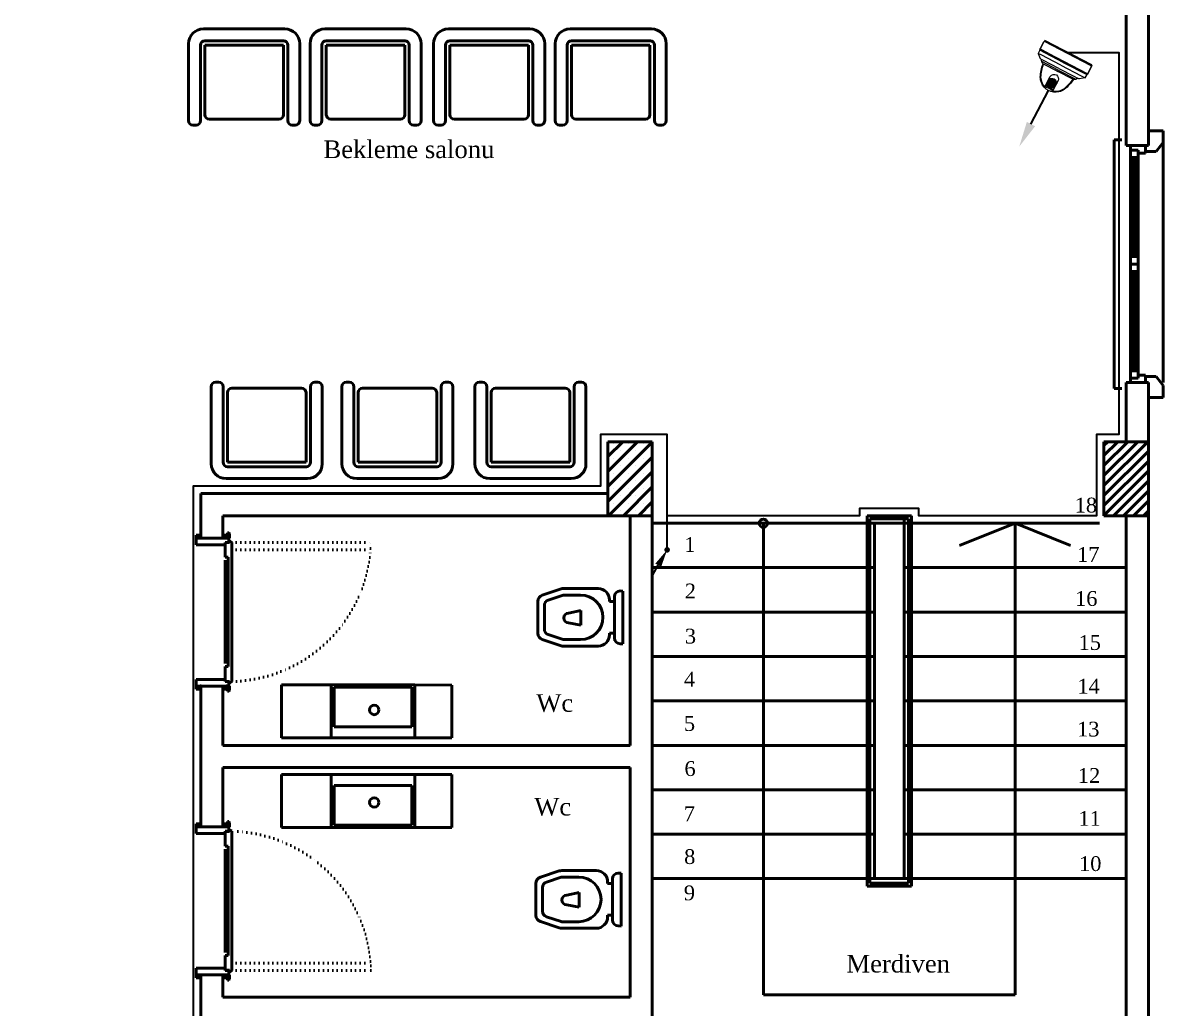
# Model space of a CAD drawing. Header units: millimetres. Extents: x 2046 to 14753, y 2361 to 29276.
# Drawn here: x 7281 to 8051, y 12448 to 13114 of the extents above; entities that cross this region are included whole.
import ezdxf

# ---------------------------------------------------------------- set-up
doc = ezdxf.new("R2010")
doc.units = ezdxf.units.MM
for name, pattern in [('ACAD_ISO07W100', [3, 0, -3]), ('CONTINOUS', [0]), ('DASHED2', [9.525, 6.35, -3.175])]:
    doc.linetypes.add(name, pattern=pattern)
for name, color, linetype, lineweight in [('2A - CCTV CAT6 KABLO', 4, 'CONTINOUS', 35), ('A.O. DUVAR', 7, 'Continuous', 50), ('CY_CCTV', 4, 'DASHED2', 35), ('CY_SES', 3, 'CONTINOUS', 35)]:
    doc.layers.add(name, color=color, linetype=linetype, lineweight=lineweight)
doc.layers.add('INDOOR_FIXED_DOME', color=4, linetype='Continuous')
doc.styles.add('A.O. MALZEME', font='times.ttf', dxfattribs={"height": 10})

# ---------------------------------------------------------------- blocks, each defined once
blk = doc.blocks.new('DMDK')
at = {"layer": 'INDOOR_FIXED_DOME'}
h = blk.add_hatch(color=1, dxfattribs=at)
edge = h.paths.add_edge_path()
edge.add_arc((-0.47, 29.43), 3.25, 0, 360, ccw=False)
edge = h.paths.add_edge_path(flags=16)
edge.add_arc((-0.47, 29.43), 2.94, 0, 360, ccw=False)
at = {"layer": 'INDOOR_FIXED_DOME', "linetype": 'Continuous'}
h = blk.add_hatch(color=1, dxfattribs=at)
edge = h.paths.add_edge_path()
edge.add_arc((-0.47, 29.43), 2.32, 0, 360, ccw=False)
at = {"layer": 'CY_CCTV', "linetype": 'CONTINOUS'}
blk.add_lwpolyline([(-0.13, 68.07), (-0.13, 36.19)], dxfattribs=at)
at = {"layer": 'CY_CCTV'}
blk.add_solid([(-4.06, 68.07), (-0.13, 89.44), (3.81, 68.07)], dxfattribs=at)
at = {"layer": 'INDOOR_FIXED_DOME', "color": 1}
for p, q in [((-4.17, 34.86), (-4.17, 24.94)), ((3.26, 24.94), (3.26, 35.08)), ((-19.5, 12.36), (-22.27, 12.36)), ((-0.59, 12.36), (-19.5, 12.36)), ((-0.84, 17), (-16.36, 17)), ((13.7, 18.23), (-13.97, 18.23)), ((-0.13, 18.23), (-1.37, 18.23)), ((-0.84, 17), (16.13, 17)), ((-0.59, 12.36), (18.74, 12.36)), ((18.74, 12.36), (22.31, 12.36)), ((-22.57, 1.55), (-22.57, 7.98)), ((0.02, 9.28), (-22.27, 9.28)), ((-14.77, 8.29), (-22.27, 8.29)), ((22.31, 9.28), (-22.26, 9.28)), ((22.29, 1.02), (-22.26, 1.02)), ((-14.77, 8.29), (22.41, 8.29)), ((-2.91, 9.28), (-3.57, 9.28)), ((-2.91, 9.28), (-3.57, 9.28)), ((-2.91, 9.27), (-3.57, 9.27)), ((0.02, 9.28), (22.31, 9.28)), ((22.31, 9.28), (22.31, 8.49)), ((22.59, 1.55), (22.59, 7.98))]:
    blk.add_line(p, q, dxfattribs=at)
at = {"layer": 'INDOOR_FIXED_DOME', "color": 4}
for p, q in [((-22.27, 12.36), (-18.76, 15.45)), ((-22.27, 9.28), (-22.27, 12.36)), ((-17.99, 15.45), (-18.76, 15.45)), ((-15.51, 15.45), (-17.99, 15.45)), ((-0.84, 15.45), (-15.51, 15.45)), ((-13.97, 18.24), (-14.57, 18.24)), ((-0.84, 15.45), (13.84, 15.45)), ((13.7, 18.24), (14.3, 18.24)), ((13.85, 15.45), (16.3, 15.45)), ((16.3, 15.45), (17.07, 15.45)), ((17.07, 15.45), (18.31, 15.45)), ((22.31, 12.36), (18.31, 15.45)), ((22.31, 9.31), (22.31, 12.4)), ((22.31, 12.28), (22.31, 12.28)), ((22.31, 12.28), (22.31, 11.29)), ((-22.61, 7.67), (-22.61, 1.47)), ((-22.29, 0.93), (-22.29, 0)), ((22.29, 0), (-22.29, 0)), ((-22.27, 9.28), (-22.27, 8.39)), ((22.29, 0), (22.29, 1.02)), ((22.31, 9.31), (22.31, 9.28)), ((22.88, 0.66), (22.88, 8.74))]:
    blk.add_line(p, q, dxfattribs=at)
at = {"layer": 'INDOOR_FIXED_DOME', "color": 1}
for radius in [3.69, 3.25, 2.94, 2.32]:
    blk.add_circle((-0.47, 29.43), radius, dxfattribs=at)
at = {"layer": 'INDOOR_FIXED_DOME', "color": 4}
for centre, radius, start, end in [((22.78, 13.72), 37.63, 155.6337, 173.10662), ((5.21, 18.87), 19.67, 134.18056, 148.14212), ((-0.13, 23.71), 12.48, 47.91832, 132.10165), ((0.84, 23.67), 11.88, 26.17399, 51.51977), ((-26.83, 13.17), 41.45, 7.01625, 22.31821), ((-13.11, 14.11), 4.38, 109.51574, 162.23761), ((12.84, 14.11), 4.37, 17.743, 70.45982), ((-21.99, 7.67), 0.619, 129.23799, 180), ((-22.3, 1.47), 0.31, 180, 240.75193), ((-22.6, 0.93), 0.31, 0, 60.75193), ((-22.58, 8.39), 0.31, 309.23799, 0), ((30.02, -14.45), 16.53, 116.23963, 117.89814), ((21.85, 7.85), 1.45, 49.3409, 71.2149), ((22.57, 0.66), 0.31, 296.23963, 359.89441), ((22.59, 8.71), 0.31, 359.89441, 49.3409)]:
    blk.add_arc(centre, radius, start, end, dxfattribs=at)
at = {"layer": 'INDOOR_FIXED_DOME', "color": 1}
for centre, radius, start, end in [((23.95, 13.32), 38.24, 155.87711, 172.62214), ((5.19, 18.88), 19.02, 134.16555, 148.04347), ((-0.13, 23.71), 11.86, 109.92336, 131.99402), ((-0.71, 43.85), 9.67, 249.05594, 294.27334), ((-0.71, 43.89), 10.6, 250.96619, 263.68459), ((-0.47, 29.43), 4.18, 26.74506, 152.222), ((-0.71, 43.89), 10.6, 278.23205, 292.02796), ((-0.13, 23.71), 11.86, 47.91832, 73.40592), ((0.8, 23.63), 11.32, 26.46032, 51.65552), ((-0.47, 29.43), 4.18, 207.778, 333.25494), ((-0.23, 25.28), 3.95, 185.057, 271.52734), ((-0.75, 25.32), 4.03, 278.92945, 354.58971), ((-28.54, 12.63), 42.61, 7.55927, 22.12909), ((-22.26, 1.55), 0.31, 180, 239.18109), ((-22.57, 1.02), 0.31, 0, 59.18109), ((-22.57, 1.02), 0.31, 0, 59.18109), ((22.6, 1.02), 0.31, 120.81891, 180), ((22.62, 8.49), 0.31, 180, 236.55162), ((22.28, 1.55), 0.31, 300.81891, 0), ((22.28, 7.98), 0.31, 0, 56.55162)]:
    blk.add_arc(centre, radius, start, end, dxfattribs=at)
blk = doc.blocks.new('B_KAMERA')
at = {"layer": '2A - CCTV CAT6 KABLO', "rotation": 90}
blk.add_blockref('DMDK', (0, 0.63), dxfattribs=at)

msp = doc.modelspace()

# ---------------------------------------------------------------- linework, layer by layer
at = {"layer": '2A - CCTV CAT6 KABLO'}
msp.add_line((7706.406, 12740.978), (7710.155, 12747.47), dxfattribs=at)
at = {"layer": '2A - CCTV CAT6 KABLO', "elevation": 0}
msp.add_lwpolyline([(7987.078, 13093.644), (8021.152, 13093.644), (8021.152, 12835.858), (8006.152, 12835.858), (8006.152, 12780.858), (7886.152, 12780.858), (7886.152, 12785.858), (7846.152, 12785.858), (7846.152, 12780.858), (7716.152, 12780.858)], dxfattribs=at)
at = {"layer": '2A - CCTV CAT6 KABLO'}
msp.add_lwpolyline([(7716.152, 12757.858), (7716.152, 12830.669), (7716.152, 12835.669), (7671.152, 12835.669), (7671.152, 12800.858), (7401.152, 12800.858), (7396.152, 12800.858), (7396.152, 12000.858), (7281.025, 12000.858), (7281.025, 12029.506)], dxfattribs=at)
msp.add_lwpolyline([(7710.155, 12747.47, 4.498, 0, 0), (7716.152, 12757.858, 0, 0, 0)], format="xyseb", dxfattribs=at)
at = {"layer": '2A - CCTV CAT6 KABLO', "const_width": 1.874}
msp.add_lwpolyline([(7715.215, 12757.858, 1), (7717.089, 12757.858, 1)], format="xyb", close=True, dxfattribs=at)
at = {"layer": 'A.O. DUVAR'}
for p, q in [((8026.152, 13030.858), (8026.152, 13120.858)), ((8041.152, 13120.858), (8041.152, 13030.858)), ((8018.152, 12866.858), (8018.152, 13034.858)), ((8018.152, 13034.858), (8023.152, 13034.858)), ((8018.152, 12866.858), (8018.152, 13034.858)), ((8018.152, 13034.858), (8023.152, 13034.858)), ((8041.152, 13030.858), (8026.152, 13030.858)), ((8039.152, 13030.858), (8029.152, 13030.858)), ((8029.152, 13030.858), (8029.152, 13027.858)), ((8039.152, 13030.858), (8029.152, 13030.858)), ((8029.152, 13030.858), (8029.152, 13027.858)), ((8039.152, 13025.858), (8039.152, 13030.858)), ((8039.152, 13025.858), (8039.152, 13030.858)), ((8051.152, 12870.843), (8051.152, 13032.873)), ((8051.152, 12870.843), (8051.152, 13032.873)), ((8029.152, 13027.858), (8034.152, 13027.858)), ((8029.152, 13027.858), (8029.152, 13022.858)), ((8034.152, 13027.858), (8029.152, 13027.858)), ((8029.152, 13027.858), (8034.152, 13027.858)), ((8029.152, 13027.858), (8029.152, 13022.858)), ((8034.152, 13027.858), (8029.152, 13027.858)), ((8029.152, 13022.858), (8029.152, 12955.858)), ((8029.152, 13022.858), (8034.152, 13022.858)), ((8029.152, 13022.858), (8029.152, 12955.858)), ((8029.152, 13022.858), (8034.152, 13022.858)), ((8030.652, 13022.858), (8030.652, 12955.858)), ((8030.652, 13022.858), (8030.652, 12955.858)), ((8031.652, 13022.858), (8031.652, 12955.858)), ((8031.652, 13022.858), (8031.652, 12955.858)), ((8032.652, 13022.858), (8032.652, 12955.858)), ((8032.652, 13022.858), (8032.652, 12955.858)), ((8034.152, 13027.858), (8034.152, 13025.858)), ((8034.152, 13022.858), (8034.152, 13027.858)), ((8034.152, 13027.858), (8034.152, 13025.858)), ((8034.152, 13022.858), (8034.152, 13027.858)), ((8034.152, 13025.858), (8039.152, 13025.858)), ((8034.152, 13025.858), (8039.152, 13025.858)), ((8034.152, 12955.858), (8034.152, 13022.858)), ((8034.152, 12955.858), (8034.152, 13022.858)), ((8029.152, 12955.858), (8029.152, 12950.858)), ((8034.152, 12955.858), (8029.152, 12955.858)), ((8029.152, 12955.858), (8029.152, 12950.858)), ((8034.152, 12955.858), (8029.152, 12955.858)), ((8034.152, 12950.858), (8034.152, 12955.858)), ((8034.152, 12950.858), (8034.152, 12955.858)), ((8029.152, 12945.858), (8029.152, 12950.858)), ((8029.152, 12950.858), (8034.152, 12950.858)), ((8029.152, 12950.858), (8034.152, 12950.858)), ((8029.152, 12945.858), (8029.152, 12950.858)), ((8029.152, 12950.858), (8034.152, 12950.858)), ((8029.152, 12950.858), (8034.152, 12950.858)), ((8034.152, 12945.858), (8029.152, 12945.858)), ((8029.152, 12878.858), (8029.152, 12945.858)), ((8034.152, 12945.858), (8029.152, 12945.858)), ((8029.152, 12878.858), (8029.152, 12945.858)), ((8030.652, 12878.858), (8030.652, 12945.858)), ((8030.652, 12878.858), (8030.652, 12945.858)), ((8031.652, 12878.858), (8031.652, 12945.858)), ((8031.652, 12878.858), (8031.652, 12945.858)), ((8032.652, 12878.858), (8032.652, 12945.858)), ((8032.652, 12878.858), (8032.652, 12945.858)), ((8034.152, 12950.858), (8034.152, 12945.858)), ((8034.152, 12950.858), (8034.152, 12945.858)), ((8034.152, 12945.858), (8034.152, 12878.858)), ((8034.152, 12945.858), (8034.152, 12878.858)), ((8029.152, 12873.858), (8029.152, 12878.858)), ((8029.152, 12878.858), (8034.152, 12878.858)), ((8029.152, 12873.858), (8029.152, 12878.858)), ((8029.152, 12878.858), (8034.152, 12878.858)), ((8034.152, 12878.858), (8034.152, 12873.858)), ((8034.152, 12878.858), (8034.152, 12873.858)), ((8026.152, 12830.858), (8026.152, 12870.858)), ((8026.152, 12870.858), (8041.152, 12870.858)), ((8029.152, 12870.858), (8029.152, 12873.858)), ((8029.152, 12873.858), (8034.152, 12873.858)), ((8034.152, 12873.858), (8029.152, 12873.858)), ((8029.152, 12870.858), (8029.152, 12873.858)), ((8029.152, 12873.858), (8034.152, 12873.858)), ((8034.152, 12873.858), (8029.152, 12873.858)), ((8039.152, 12870.858), (8029.152, 12870.858)), ((8039.152, 12870.858), (8029.152, 12870.858)), ((8034.152, 12873.858), (8034.152, 12875.858)), ((8034.152, 12875.858), (8039.152, 12875.858)), ((8034.152, 12873.858), (8034.152, 12875.858)), ((8034.152, 12875.858), (8039.152, 12875.858)), ((8039.152, 12875.858), (8039.152, 12870.858)), ((8039.152, 12875.858), (8039.152, 12870.858)), ((8041.152, 12870.858), (8041.152, 12830.858)), ((8023.152, 12866.858), (8018.152, 12866.858)), ((8023.152, 12866.858), (8018.152, 12866.858)), ((7676.152, 12830.858), (7706.152, 12830.858)), ((7676.152, 12780.858), (7676.152, 12830.858)), ((7706.152, 12830.858), (7706.152, 12780.858)), ((8011.152, 12830.858), (8041.152, 12830.858)), ((8011.152, 12780.858), (8011.152, 12830.858)), ((8041.152, 12830.858), (8026.152, 12830.858)), ((8041.152, 12830.858), (8041.152, 12780.858)), ((7401.152, 12765.858), (7401.152, 12795.858)), ((7401.152, 12795.858), (7676.152, 12795.858)), ((7676.152, 12795.858), (7676.152, 12780.858)), ((7676.152, 12780.858), (7416.152, 12780.858)), ((7416.152, 12780.858), (7416.152, 12765.858)), ((7706.152, 12780.858), (7676.152, 12780.858)), ((7691.152, 12625.858), (7691.152, 12780.858)), ((7691.152, 12780.858), (7706.152, 12780.858)), ((7706.152, 12780.858), (7706.152, 12400.858)), ((7851.152, 12780.858), (7881.152, 12780.858)), ((7851.152, 12530.858), (7851.152, 12780.858)), ((7853.152, 12778.858), (7879.152, 12778.858)), ((7853.152, 12532.858), (7853.152, 12778.858)), ((7876.152, 12778.858), (7876.152, 12775.858)), ((7879.152, 12778.858), (7879.152, 12532.858)), ((7881.152, 12780.858), (7881.152, 12530.858)), ((8041.152, 12780.858), (8011.152, 12780.858)), ((8026.152, 12780.858), (8041.152, 12780.858)), ((8026.152, 12420.858), (8026.152, 12780.858)), ((8041.152, 12780.858), (8041.152, 12420.858)), ((7419.202, 12765.336), (7419.202, 12769.336)), ((7419.202, 12769.336), (7420.152, 12769.336)), ((7420.152, 12769.336), (7420.652, 12768.836)), ((7420.652, 12768.836), (7420.652, 12765.836)), ((7706.152, 12775.858), (7856.152, 12775.858)), ((7781.152, 12775.858), (7781.152, 12457.295)), ((7856.152, 12535.858), (7856.152, 12775.858)), ((7856.152, 12775.858), (7876.152, 12775.858)), ((7876.152, 12775.858), (7921.152, 12775.858)), ((7876.152, 12535.858), (7876.152, 12775.858)), ((7951.152, 12775.858), (7913.652, 12760.858)), ((7921.152, 12775.858), (8008.152, 12775.858)), ((7951.152, 12457.295), (7951.152, 12775.858)), ((7951.152, 12775.858), (7988.652, 12760.858)), ((7398.152, 12765.858), (7398.152, 12767.858)), ((7398.152, 12767.858), (7401.152, 12767.858)), ((7401.152, 12765.858), (7398.152, 12765.858)), ((7398.152, 12765.858), (7398.152, 12761.358)), ((7398.152, 12761.358), (7417.652, 12761.358)), ((7401.152, 12767.858), (7401.152, 12765.858)), ((7416.152, 12765.858), (7401.152, 12765.858)), ((7416.152, 12765.858), (7401.152, 12765.858)), ((7419.152, 12767.858), (7416.152, 12767.858)), ((7416.152, 12767.858), (7416.152, 12765.858)), ((7419.152, 12765.858), (7416.152, 12765.858)), ((7417.652, 12761.358), (7417.652, 12762.858)), ((7417.652, 12762.858), (7420.652, 12762.858)), ((7417.714, 12762.786), (7417.714, 12759.858)), ((7417.714, 12762.786), (7420.714, 12762.786)), ((7419.152, 12765.858), (7419.152, 12767.858)), ((7419.152, 12764.911), (7419.152, 12765.858)), ((7420.152, 12764.911), (7419.152, 12764.911)), ((7420.152, 12765.336), (7419.202, 12765.336)), ((7420.652, 12765.836), (7420.152, 12765.336)), ((7420.652, 12764.411), (7420.152, 12764.911)), ((7420.652, 12762.858), (7420.652, 12764.411)), ((7421.214, 12763.411), (7420.714, 12763.411)), ((7420.714, 12763.411), (7420.714, 12762.786)), ((7422.08, 12762.911), (7421.214, 12763.411)), ((7422.08, 12668.858), (7422.08, 12762.911)), ((7417.714, 12759.858), (7417.714, 12752.858)), ((7417.714, 12750.858), (7417.714, 12681.043)), ((7417.718, 12752.858), (7419.714, 12752.858)), ((7419.714, 12752.858), (7419.714, 12679.043)), ((7706.152, 12745.858), (7856.152, 12745.858)), ((7876.152, 12745.858), (7921.152, 12745.858)), ((7921.152, 12745.858), (8026.152, 12745.858)), ((7706.152, 12715.858), (7856.152, 12715.858)), ((7876.152, 12715.858), (7921.152, 12715.858)), ((7921.152, 12715.858), (8026.152, 12715.858)), ((7706.152, 12685.858), (7856.152, 12685.858)), ((7876.152, 12685.858), (7921.152, 12685.858)), ((7921.152, 12685.858), (8026.152, 12685.858)), ((7417.714, 12679.043), (7419.714, 12679.043)), ((7417.714, 12679.043), (7417.714, 12669.043)), ((7398.152, 12670.358), (7417.652, 12670.358)), ((7398.152, 12665.858), (7398.152, 12670.358)), ((7417.652, 12670.358), (7417.652, 12668.858)), ((7417.652, 12668.858), (7420.652, 12668.858)), ((7420.713, 12669.043), (7417.714, 12669.043)), ((7420.652, 12668.858), (7420.652, 12667.381)), ((7420.714, 12668.358), (7420.713, 12669.043)), ((7421.214, 12668.358), (7422.08, 12668.858)), ((7398.152, 12665.858), (7398.152, 12663.858)), ((7401.152, 12665.858), (7398.152, 12665.858)), ((7398.152, 12663.858), (7401.152, 12663.858)), ((7416.152, 12665.858), (7401.152, 12665.858)), ((7401.152, 12663.858), (7401.152, 12665.858)), ((7401.152, 12570.858), (7401.152, 12665.858)), ((7401.152, 12665.858), (7416.152, 12665.858)), ((7419.152, 12665.858), (7416.152, 12665.858)), ((7416.152, 12663.858), (7416.152, 12665.858)), ((7416.152, 12665.858), (7416.152, 12625.858)), ((7419.152, 12663.858), (7416.152, 12663.858)), ((7420.152, 12666.881), (7419.152, 12666.881)), ((7419.152, 12666.881), (7419.152, 12665.858)), ((7419.152, 12665.858), (7419.152, 12663.858)), ((7419.202, 12666.381), (7419.202, 12662.381)), ((7420.152, 12666.381), (7419.202, 12666.381)), ((7419.202, 12662.381), (7420.152, 12662.381)), ((7420.652, 12667.381), (7420.152, 12666.881)), ((7420.652, 12665.881), (7420.152, 12666.381)), ((7420.152, 12662.381), (7420.652, 12662.881)), ((7420.652, 12662.881), (7420.652, 12665.881)), ((7420.714, 12668.358), (7421.214, 12668.358)), ((7706.152, 12655.858), (7856.152, 12655.858)), ((7876.152, 12655.858), (7921.152, 12655.858)), ((7921.152, 12655.858), (8026.152, 12655.858)), ((7416.152, 12625.858), (7691.152, 12625.858)), ((7706.152, 12625.858), (7856.152, 12625.858)), ((7876.152, 12625.858), (7921.152, 12625.858)), ((7921.152, 12625.858), (8026.152, 12625.858)), ((7691.152, 12610.858), (7416.152, 12610.858)), ((7416.152, 12610.858), (7416.152, 12570.858)), ((7691.152, 12455.858), (7691.152, 12610.858)), ((7706.152, 12595.858), (7856.152, 12595.858)), ((7876.152, 12595.858), (7921.152, 12595.858)), ((7921.152, 12595.858), (8026.152, 12595.858)), ((7398.152, 12570.858), (7398.152, 12572.858)), ((7398.152, 12572.858), (7401.152, 12572.858)), ((7398.152, 12570.858), (7398.152, 12566.358)), ((7401.152, 12570.858), (7398.152, 12570.858)), ((7401.152, 12572.858), (7401.152, 12570.858)), ((7416.152, 12570.858), (7401.152, 12570.858)), ((7416.152, 12570.858), (7401.152, 12570.858)), ((7419.152, 12572.858), (7416.152, 12572.858)), ((7416.152, 12572.858), (7416.152, 12570.858)), ((7419.152, 12570.858), (7416.152, 12570.858)), ((7419.152, 12570.858), (7419.152, 12572.858)), ((7419.152, 12569.836), (7419.152, 12570.858)), ((7420.152, 12569.836), (7419.152, 12569.836)), ((7419.202, 12570.336), (7419.202, 12574.336)), ((7419.202, 12574.336), (7420.152, 12574.336)), ((7420.152, 12570.336), (7419.202, 12570.336)), ((7420.152, 12574.336), (7420.652, 12573.836)), ((7420.652, 12570.836), (7420.152, 12570.336)), ((7420.652, 12569.336), (7420.152, 12569.836)), ((7420.652, 12573.836), (7420.652, 12570.836)), ((7420.652, 12567.858), (7420.652, 12569.336)), ((7398.152, 12566.358), (7417.652, 12566.358)), ((7417.652, 12566.358), (7417.652, 12567.858)), ((7417.652, 12567.858), (7420.652, 12567.858)), ((7420.713, 12567.674), (7417.714, 12567.674)), ((7417.714, 12557.674), (7417.714, 12567.674)), ((7420.714, 12568.359), (7420.713, 12567.674)), ((7420.714, 12568.359), (7421.214, 12568.359)), ((7421.214, 12568.359), (7422.08, 12567.859)), ((7422.08, 12567.859), (7422.08, 12473.806)), ((7706.152, 12565.858), (7856.152, 12565.858)), ((7876.152, 12565.858), (7921.152, 12565.858)), ((7921.152, 12565.858), (8026.152, 12565.858)), ((7417.714, 12557.674), (7419.714, 12557.674)), ((7417.714, 12485.858), (7417.714, 12555.674)), ((7419.714, 12483.858), (7419.714, 12557.674)), ((7706.152, 12535.858), (7856.152, 12535.858)), ((7881.152, 12530.858), (7851.152, 12530.858)), ((7879.152, 12532.858), (7853.152, 12532.858)), ((7856.152, 12535.858), (7876.152, 12535.858)), ((7876.152, 12535.858), (8026.152, 12535.858)), ((7417.714, 12476.859), (7417.714, 12483.858)), ((7417.718, 12483.858), (7419.714, 12483.858)), ((7417.714, 12473.931), (7417.714, 12476.859)), ((7398.152, 12475.358), (7417.652, 12475.358)), ((7398.152, 12470.858), (7398.152, 12475.358)), ((7398.152, 12470.858), (7398.152, 12468.858)), ((7401.152, 12470.858), (7398.152, 12470.858)), ((7398.152, 12468.858), (7401.152, 12468.858)), ((7416.152, 12470.858), (7401.152, 12470.858)), ((7401.152, 12468.858), (7401.152, 12470.858)), ((7401.152, 12355.858), (7401.152, 12470.858)), ((7401.152, 12470.858), (7416.152, 12470.858)), ((7416.152, 12468.858), (7416.152, 12470.858)), ((7419.152, 12470.858), (7416.152, 12470.858)), ((7416.152, 12470.858), (7416.152, 12455.858)), ((7419.152, 12468.858), (7416.152, 12468.858)), ((7417.652, 12475.358), (7417.652, 12473.858)), ((7417.652, 12473.858), (7420.652, 12473.858)), ((7417.714, 12473.931), (7420.714, 12473.931)), ((7419.152, 12471.806), (7419.152, 12470.858)), ((7420.152, 12471.806), (7419.152, 12471.806)), ((7419.152, 12470.858), (7419.152, 12468.858)), ((7419.202, 12471.381), (7419.202, 12467.381)), ((7420.152, 12471.381), (7419.202, 12471.381)), ((7420.652, 12472.306), (7420.152, 12471.806)), ((7420.652, 12470.881), (7420.152, 12471.381)), ((7420.652, 12473.858), (7420.652, 12472.306)), ((7420.652, 12467.881), (7420.652, 12470.881)), ((7420.714, 12473.306), (7420.714, 12473.931)), ((7421.214, 12473.306), (7420.714, 12473.306)), ((7422.08, 12473.806), (7421.214, 12473.306)), ((7419.202, 12467.381), (7420.152, 12467.381)), ((7420.152, 12467.381), (7420.652, 12467.881)), ((7416.152, 12455.858), (7691.152, 12455.858)), ((7781.152, 12457.295), (7951.152, 12457.295))]:
    msp.add_line(p, q, dxfattribs=at)
at = {"layer": 'A.O. DUVAR', "linetype": 'Continuous'}
for p, q in [((7402.998, 13109.697), (7455.498, 13109.697)), ((7455.498, 13109.697), (7457.998, 13109.697)), ((7484.999, 13109.697), (7537.499, 13109.697)), ((7537.499, 13109.697), (7539.999, 13109.697)), ((7568.45, 13109.697), (7620.95, 13109.697)), ((7620.95, 13109.697), (7623.45, 13109.697)), ((7650.575, 13109.697), (7703.075, 13109.697)), ((7703.075, 13109.697), (7705.575, 13109.697)), ((7457.498, 13101.697), (7403.998, 13101.697)), ((7456.998, 13101.697), (7457.498, 13101.697)), ((7539.499, 13101.697), (7485.999, 13101.697)), ((7538.999, 13101.697), (7539.499, 13101.697)), ((7622.95, 13101.697), (7569.45, 13101.697)), ((7622.45, 13101.697), (7622.95, 13101.697)), ((7705.075, 13101.697), (7651.575, 13101.697)), ((7704.575, 13101.697), (7705.075, 13101.697)), ((7392.998, 13047.697), (7392.998, 13099.697)), ((7400.998, 13098.697), (7400.998, 13047.697)), ((7403.998, 13051.697), (7403.998, 13098.697)), ((7403.998, 13098.697), (7456.998, 13098.697)), ((7456.998, 13098.697), (7456.998, 13051.697)), ((7459.998, 13047.697), (7459.998, 13098.697)), ((7467.998, 13099.697), (7467.998, 13047.697)), ((7474.999, 13047.697), (7474.999, 13099.697)), ((7482.999, 13098.697), (7482.999, 13047.697)), ((7485.999, 13051.697), (7485.999, 13098.697)), ((7485.999, 13098.697), (7538.999, 13098.697)), ((7538.999, 13098.697), (7538.999, 13051.697)), ((7541.999, 13047.697), (7541.999, 13098.697)), ((7549.999, 13099.697), (7549.999, 13047.697)), ((7558.45, 13047.697), (7558.45, 13099.697)), ((7566.45, 13098.697), (7566.45, 13047.697)), ((7569.45, 13051.697), (7569.45, 13098.697)), ((7569.45, 13098.697), (7622.45, 13098.697)), ((7622.45, 13098.697), (7622.45, 13051.697)), ((7625.45, 13047.697), (7625.45, 13098.697)), ((7633.45, 13099.697), (7633.45, 13047.697)), ((7640.575, 13047.697), (7640.575, 13099.697)), ((7648.575, 13098.697), (7648.575, 13047.697)), ((7651.575, 13051.697), (7651.575, 13098.697)), ((7651.575, 13098.697), (7704.575, 13098.697)), ((7704.575, 13098.697), (7704.575, 13051.697)), ((7707.575, 13047.697), (7707.575, 13098.697)), ((7715.575, 13099.697), (7715.575, 13047.697)), ((7453.998, 13048.697), (7406.998, 13048.697)), ((7535.999, 13048.697), (7488.999, 13048.697)), ((7619.45, 13048.697), (7572.45, 13048.697)), ((7701.575, 13048.697), (7654.575, 13048.697)), ((7397.998, 13044.697), (7395.998, 13044.697)), ((7464.998, 13044.697), (7462.998, 13044.697)), ((7479.999, 13044.697), (7477.999, 13044.697)), ((7546.999, 13044.697), (7544.999, 13044.697)), ((7563.45, 13044.697), (7561.45, 13044.697)), ((7630.45, 13044.697), (7628.45, 13044.697)), ((7645.575, 13044.697), (7643.575, 13044.697)), ((7712.575, 13044.697), (7710.575, 13044.697)), ((7413.278, 12871.034), (7411.278, 12871.034)), ((7480.278, 12871.034), (7478.278, 12871.034)), ((7501.517, 12871.034), (7499.517, 12871.034)), ((7568.517, 12871.034), (7566.517, 12871.034)), ((7591.343, 12871.034), (7589.343, 12871.034)), ((7658.343, 12871.034), (7656.343, 12871.034)), ((7408.278, 12868.034), (7408.278, 12816.034)), ((7416.278, 12817.034), (7416.278, 12868.034)), ((7419.278, 12864.034), (7419.278, 12817.034)), ((7469.278, 12867.034), (7422.278, 12867.034)), ((7472.278, 12817.034), (7472.278, 12864.034)), ((7475.278, 12868.034), (7475.278, 12817.034)), ((7483.278, 12816.034), (7483.278, 12868.034)), ((7496.517, 12868.034), (7496.517, 12816.034)), ((7504.517, 12817.034), (7504.517, 12868.034)), ((7507.517, 12864.034), (7507.517, 12817.034)), ((7557.517, 12867.034), (7510.517, 12867.034)), ((7560.517, 12817.034), (7560.517, 12864.034)), ((7563.517, 12868.034), (7563.517, 12817.034)), ((7571.517, 12816.034), (7571.517, 12868.034)), ((7586.343, 12868.034), (7586.343, 12816.034)), ((7594.343, 12817.034), (7594.343, 12868.034)), ((7597.343, 12864.034), (7597.343, 12817.034)), ((7647.343, 12867.034), (7600.343, 12867.034)), ((7650.343, 12817.034), (7650.343, 12864.034)), ((7653.343, 12868.034), (7653.343, 12817.034)), ((7661.343, 12816.034), (7661.343, 12868.034)), ((7419.278, 12817.034), (7472.278, 12817.034)), ((7507.517, 12817.034), (7560.517, 12817.034)), ((7597.343, 12817.034), (7650.343, 12817.034)), ((7472.778, 12814.034), (7419.278, 12814.034)), ((7472.278, 12814.034), (7472.778, 12814.034)), ((7561.017, 12814.034), (7507.517, 12814.034)), ((7560.517, 12814.034), (7561.017, 12814.034)), ((7650.843, 12814.034), (7597.343, 12814.034)), ((7650.343, 12814.034), (7650.843, 12814.034)), ((7418.278, 12806.034), (7470.778, 12806.034)), ((7470.778, 12806.034), (7473.278, 12806.034)), ((7506.517, 12806.034), (7559.017, 12806.034)), ((7559.017, 12806.034), (7561.517, 12806.034)), ((7596.343, 12806.034), (7648.843, 12806.034)), ((7648.843, 12806.034), (7651.343, 12806.034)), ((7631.837, 12727.274), (7644.482, 12731.489)), ((7646.221, 12731.771), (7669.528, 12731.771)), ((7628.828, 12701.503), (7628.828, 12723.1)), ((7635.861, 12723.978), (7645.873, 12727.315)), ((7646.221, 12727.371), (7657.67, 12727.371)), ((7677.228, 12724.071), (7677.228, 12722.971)), ((7677.228, 12722.971), (7680.528, 12722.971)), ((7680.528, 12698.331), (7680.528, 12726.271)), ((7684.378, 12730.121), (7686.343, 12729.943)), ((7686.343, 12729.943), (7686.343, 12694.303)), ((7633.228, 12704.278), (7633.228, 12720.325)), ((7649.649, 12715.209), (7657.899, 12716.859)), ((7657.899, 12716.859), (7657.899, 12706.959)), ((7680.387, 12718.571), (7680.528, 12718.571)), ((7657.899, 12706.959), (7649.649, 12708.609)), ((7645.873, 12697.288), (7635.861, 12700.625)), ((7680.528, 12701.631), (7677.228, 12701.631)), ((7677.228, 12701.631), (7677.228, 12700.531)), ((7680.528, 12706.031), (7680.387, 12706.031)), ((7644.482, 12693.114), (7631.837, 12697.329)), ((7657.67, 12697.231), (7646.221, 12697.231)), ((7669.528, 12692.831), (7646.221, 12692.831)), ((7686.343, 12694.303), (7684.378, 12694.481)), ((7489.31, 12666.62), (7455.67, 12666.62)), ((7455.67, 12666.62), (7455.67, 12630.918)), ((7489.31, 12666.62), (7489.302, 12630.918)), ((7489.31, 12666.62), (7545.779, 12666.607)), ((7491.31, 12665.071), (7491.304, 12638.285)), ((7491.31, 12665.071), (7543.778, 12665.059)), ((7543.778, 12665.059), (7543.773, 12638.273)), ((7545.779, 12666.607), (7545.771, 12630.905)), ((7545.78, 12666.607), (7570.78, 12666.596)), ((7570.78, 12666.596), (7570.763, 12630.893)), ((7491.304, 12638.285), (7543.773, 12638.273)), ((7455.67, 12630.918), (7489.302, 12630.949)), ((7489.302, 12630.949), (7545.771, 12630.936)), ((7570.763, 12630.893), (7545.771, 12630.936)), ((7455.67, 12570.423), (7455.67, 12606.126)), ((7455.67, 12606.126), (7489.302, 12606.094)), ((7489.31, 12570.423), (7489.302, 12606.126)), ((7489.302, 12606.094), (7545.771, 12606.107)), ((7570.763, 12606.15), (7545.771, 12606.107)), ((7545.779, 12570.436), (7545.771, 12606.139)), ((7570.78, 12570.448), (7570.763, 12606.15)), ((7491.304, 12598.758), (7543.773, 12598.77)), ((7491.31, 12571.972), (7491.304, 12598.758)), ((7543.778, 12571.984), (7543.773, 12598.77)), ((7489.31, 12570.423), (7455.67, 12570.423)), ((7489.31, 12570.423), (7545.779, 12570.436)), ((7491.31, 12571.972), (7543.778, 12571.984)), ((7545.78, 12570.436), (7570.78, 12570.448)), ((7630.591, 12536.79), (7643.236, 12541.005)), ((7644.975, 12541.288), (7668.283, 12541.288)), ((7683.133, 12539.638), (7685.097, 12539.459)), ((7685.097, 12539.459), (7685.097, 12503.819)), ((7627.583, 12511.019), (7627.583, 12532.616)), ((7634.615, 12533.494), (7644.627, 12536.831)), ((7644.975, 12536.888), (7656.425, 12536.888)), ((7675.983, 12533.588), (7675.983, 12532.488)), ((7675.983, 12532.488), (7679.283, 12532.488)), ((7679.283, 12507.848), (7679.283, 12535.788)), ((7631.983, 12513.794), (7631.983, 12529.841)), ((7648.403, 12524.726), (7656.653, 12526.376)), ((7656.653, 12526.376), (7656.653, 12516.476)), ((7679.141, 12528.088), (7679.283, 12528.088)), ((7656.653, 12516.476), (7648.403, 12518.126)), ((7679.283, 12515.548), (7679.141, 12515.548)), ((7644.627, 12506.804), (7634.615, 12510.141)), ((7679.283, 12511.148), (7675.983, 12511.148)), ((7675.983, 12511.148), (7675.983, 12510.048)), ((7643.236, 12502.63), (7630.591, 12506.845)), ((7656.425, 12506.748), (7644.975, 12506.748)), ((7668.283, 12502.348), (7644.975, 12502.348)), ((7685.097, 12503.819), (7683.133, 12503.998))]:
    msp.add_line(p, q, dxfattribs=at)
at = {"layer": 'A.O. DUVAR', "ltscale": 100}
for p, q in [((8051.152, 13040.858), (8041.152, 13040.858)), ((8041.152, 13040.858), (8041.152, 13030.858)), ((8051.152, 13040.858), (8041.152, 13040.858)), ((8041.152, 13040.858), (8041.152, 13030.858)), ((8051.152, 13032.873), (8051.152, 13040.858)), ((8051.152, 13032.873), (8051.152, 13040.858)), ((8041.152, 13030.858), (8039.152, 13030.858)), ((8039.152, 13030.858), (8039.152, 13026.858)), ((8041.152, 13030.858), (8039.152, 13030.858)), ((8039.152, 13030.858), (8039.152, 13026.858)), ((8046.354, 13026.858), (8051.152, 13032.873)), ((8046.354, 13026.858), (8051.152, 13032.873)), ((8039.152, 13026.858), (8046.354, 13026.858)), ((8039.152, 13026.858), (8046.354, 13026.858)), ((8039.152, 12870.858), (8039.152, 12874.858)), ((8039.152, 12874.858), (8046.354, 12874.858)), ((8039.152, 12870.858), (8039.152, 12874.858)), ((8039.152, 12874.858), (8046.354, 12874.858)), ((8041.152, 12870.858), (8039.152, 12870.858)), ((8041.152, 12870.858), (8039.152, 12870.858)), ((8041.152, 12860.858), (8041.152, 12870.858)), ((8041.152, 12860.858), (8041.152, 12870.858)), ((8046.354, 12874.858), (8051.152, 12868.843)), ((8046.354, 12874.858), (8051.152, 12868.843)), ((8051.152, 12868.843), (8051.152, 12860.858)), ((8051.152, 12868.843), (8051.152, 12860.858)), ((8051.152, 12860.858), (8041.152, 12860.858)), ((8051.152, 12860.858), (8041.152, 12860.858))]:
    msp.add_line(p, q, dxfattribs=at)
at = {"layer": 'A.O. DUVAR', "linetype": 'Continuous', "ltscale": 10}
for p, q in [((7676.152, 12820.874), (7686.136, 12830.858)), ((7676.152, 12810.772), (7696.239, 12830.858)), ((7676.152, 12800.669), (7706.152, 12830.669)), ((8011.152, 12828.278), (8013.732, 12830.858)), ((8011.152, 12821.543), (8020.468, 12830.858)), ((8011.152, 12814.808), (8027.203, 12830.858)), ((8011.152, 12808.073), (8033.938, 12830.858)), ((8011.152, 12801.338), (8040.673, 12830.858)), ((7679.94, 12829.713), (7679.94, 12829.713)), ((7684.991, 12824.662), (7684.991, 12824.662)), ((7690.043, 12829.713), (7690.043, 12829.713)), ((7695.094, 12824.662), (7695.094, 12824.662)), ((7700.145, 12829.713), (7700.145, 12829.713)), ((7705.197, 12824.662), (7705.197, 12824.662)), ((8011.152, 12794.602), (8041.152, 12824.602)), ((8014.271, 12828.029), (8014.271, 12828.029)), ((8017.639, 12824.662), (8017.639, 12824.662)), ((8021.006, 12828.029), (8021.006, 12828.029)), ((8024.374, 12824.662), (8024.374, 12824.662)), ((8027.741, 12828.029), (8027.741, 12828.029)), ((8031.109, 12824.662), (8031.109, 12824.662)), ((8034.477, 12828.029), (8034.477, 12828.029)), ((8037.844, 12824.662), (8037.844, 12824.662)), ((7676.152, 12790.566), (7706.152, 12820.566)), ((7679.94, 12819.61), (7679.94, 12819.61)), ((7690.043, 12819.61), (7690.043, 12819.61)), ((7700.145, 12819.61), (7700.145, 12819.61)), ((8011.152, 12787.867), (8041.152, 12817.867)), ((8014.271, 12821.294), (8014.271, 12821.294)), ((8017.639, 12817.927), (8017.639, 12817.927)), ((8021.006, 12821.294), (8021.006, 12821.294)), ((8024.374, 12817.927), (8024.374, 12817.927)), ((8027.741, 12821.294), (8027.741, 12821.294)), ((8031.109, 12817.927), (8031.109, 12817.927)), ((8034.477, 12821.294), (8034.477, 12821.294)), ((8037.844, 12817.927), (8037.844, 12817.927)), ((7676.547, 12780.858), (7706.152, 12810.463)), ((7679.94, 12809.508), (7679.94, 12809.508)), ((7684.991, 12814.559), (7684.991, 12814.559)), ((7690.043, 12809.508), (7690.043, 12809.508)), ((7695.094, 12814.559), (7695.094, 12814.559)), ((7700.145, 12809.508), (7700.145, 12809.508)), ((7705.197, 12814.559), (7705.197, 12814.559)), ((8011.152, 12781.132), (8041.152, 12811.132)), ((8014.271, 12814.559), (8014.271, 12814.559)), ((8014.271, 12807.824), (8014.271, 12807.824)), ((8017.639, 12811.192), (8017.639, 12811.192)), ((8021.006, 12814.559), (8021.006, 12814.559)), ((8021.006, 12807.824), (8021.006, 12807.824)), ((8024.374, 12811.192), (8024.374, 12811.192)), ((8027.741, 12814.559), (8027.741, 12814.559)), ((8027.741, 12807.824), (8027.741, 12807.824)), ((8031.109, 12811.192), (8031.109, 12811.192)), ((8034.477, 12814.559), (8034.477, 12814.559)), ((8034.477, 12807.824), (8034.477, 12807.824)), ((8037.844, 12811.192), (8037.844, 12811.192)), ((7684.991, 12804.456), (7684.991, 12804.456)), ((7686.65, 12780.858), (7706.152, 12800.36)), ((7695.094, 12804.456), (7695.094, 12804.456)), ((7705.197, 12804.456), (7705.197, 12804.456)), ((8014.271, 12801.089), (8014.271, 12801.089)), ((8017.614, 12780.858), (8041.152, 12804.397)), ((8017.639, 12804.456), (8017.639, 12804.456)), ((8021.006, 12801.089), (8021.006, 12801.089)), ((8024.374, 12804.456), (8024.374, 12804.456)), ((8027.741, 12801.089), (8027.741, 12801.089)), ((8031.109, 12804.456), (8031.109, 12804.456)), ((8034.477, 12801.089), (8034.477, 12801.089)), ((8037.844, 12804.456), (8037.844, 12804.456)), ((7679.94, 12799.405), (7679.94, 12799.405)), ((7684.991, 12794.354), (7684.991, 12794.354)), ((7690.043, 12799.405), (7690.043, 12799.405)), ((7695.094, 12794.354), (7695.094, 12794.354)), ((7700.145, 12799.405), (7700.145, 12799.405)), ((7705.197, 12794.354), (7705.197, 12794.354)), ((8014.271, 12794.354), (8014.271, 12794.354)), ((8017.639, 12797.721), (8017.639, 12797.721)), ((8021.006, 12794.354), (8021.006, 12794.354)), ((8024.349, 12780.858), (8041.152, 12797.662)), ((8024.374, 12797.721), (8024.374, 12797.721)), ((8027.741, 12794.354), (8027.741, 12794.354)), ((8031.109, 12797.721), (8031.109, 12797.721)), ((8034.477, 12794.354), (8034.477, 12794.354)), ((8037.844, 12797.721), (8037.844, 12797.721)), ((7679.94, 12789.302), (7679.94, 12789.302)), ((7684.991, 12784.251), (7684.991, 12784.251)), ((7690.043, 12789.302), (7690.043, 12789.302)), ((7695.094, 12784.251), (7695.094, 12784.251)), ((7696.753, 12780.858), (7706.152, 12790.258)), ((7700.145, 12789.302), (7700.145, 12789.302)), ((7705.197, 12784.251), (7705.197, 12784.251)), ((8014.271, 12787.618), (8014.271, 12787.618)), ((8017.639, 12790.986), (8017.639, 12790.986)), ((8017.639, 12784.251), (8017.639, 12784.251)), ((8021.006, 12787.618), (8021.006, 12787.618)), ((8024.374, 12790.986), (8024.374, 12790.986)), ((8024.374, 12784.251), (8024.374, 12784.251)), ((8027.741, 12787.618), (8027.741, 12787.618)), ((8031.084, 12780.858), (8041.152, 12790.926)), ((8031.109, 12790.986), (8031.109, 12790.986)), ((8031.109, 12784.251), (8031.109, 12784.251)), ((8034.477, 12787.618), (8034.477, 12787.618)), ((8037.819, 12780.858), (8041.152, 12784.191)), ((8037.844, 12790.986), (8037.844, 12790.986)), ((8037.844, 12784.251), (8037.844, 12784.251)), ((8014.271, 12780.883), (8014.271, 12780.883)), ((8021.006, 12780.883), (8021.006, 12780.883)), ((8027.741, 12780.883), (8027.741, 12780.883)), ((8034.477, 12780.883), (8034.477, 12780.883))]:
    msp.add_line(p, q, dxfattribs=at)
at = {"layer": 'A.O. DUVAR', "linetype": 'ACAD_ISO07W100'}
for p, q in [((7422.08, 12762.911), (7516.08, 12762.911)), ((7422.08, 12757.911), (7516.08, 12757.911)), ((7422.08, 12478.806), (7516.08, 12478.806)), ((7422.08, 12473.806), (7516.08, 12473.806))]:
    msp.add_line(p, q, dxfattribs=at)
at = {"layer": 'A.O. DUVAR'}
msp.add_circle((7781.152, 12775.858), 2.781, dxfattribs=at)
at = {"layer": 'A.O. DUVAR', "linetype": 'Continuous'}
for centre in [(7518.349, 12649.732), (7518.349, 12587.311)]:
    msp.add_circle(centre, 3.181, dxfattribs=at)
for centre, radius, start, end in [((7402.998, 13099.697), 10, 90, 180), ((7457.998, 13099.697), 10, 0, 90), ((7484.999, 13099.697), 10, 90, 180), ((7539.999, 13099.697), 10, 0, 90), ((7568.45, 13099.697), 10, 90, 180), ((7623.45, 13099.697), 10, 0, 90), ((7650.575, 13099.697), 10, 90, 180), ((7705.575, 13099.697), 10, 0, 90), ((7403.998, 13098.697), 3, 90, 180), ((7456.998, 13098.697), 3, 0, 90), ((7485.999, 13098.697), 3, 90, 180), ((7538.999, 13098.697), 3, 0, 90), ((7569.45, 13098.697), 3, 90, 180), ((7622.45, 13098.697), 3, 0, 90), ((7651.575, 13098.697), 3, 90, 180), ((7704.575, 13098.697), 3, 0, 90), ((7395.998, 13047.697), 3, 180, 270), ((7397.998, 13047.697), 3, 270, 0), ((7406.998, 13051.697), 3, 180, 270), ((7453.998, 13051.697), 3, 270, 0), ((7462.998, 13047.697), 3, 180, 270), ((7464.998, 13047.697), 3, 270, 0), ((7477.999, 13047.697), 3, 180, 270), ((7479.999, 13047.697), 3, 270, 0), ((7488.999, 13051.697), 3, 180, 270), ((7535.999, 13051.697), 3, 270, 0), ((7544.999, 13047.697), 3, 180, 270), ((7546.999, 13047.697), 3, 270, 0), ((7561.45, 13047.697), 3, 180, 270), ((7563.45, 13047.697), 3, 270, 0), ((7572.45, 13051.697), 3, 180, 270), ((7619.45, 13051.697), 3, 270, 0), ((7628.45, 13047.697), 3, 180, 270), ((7630.45, 13047.697), 3, 270, 0), ((7643.575, 13047.697), 3, 180, 270), ((7645.575, 13047.697), 3, 270, 0), ((7654.575, 13051.697), 3, 180, 270), ((7701.575, 13051.697), 3, 270, 0), ((7710.575, 13047.697), 3, 180, 270), ((7712.575, 13047.697), 3, 270, 0), ((7411.278, 12868.034), 3, 90, 180), ((7413.278, 12868.034), 3, 0, 90), ((7478.278, 12868.034), 3, 90, 180), ((7480.278, 12868.034), 3, 0, 90), ((7499.517, 12868.034), 3, 90, 180), ((7501.517, 12868.034), 3, 0, 90), ((7566.517, 12868.034), 3, 90, 180), ((7568.517, 12868.034), 3, 0, 90), ((7589.343, 12868.034), 3, 90, 180), ((7591.343, 12868.034), 3, 0, 90), ((7656.343, 12868.034), 3, 90, 180), ((7658.343, 12868.034), 3, 0, 90), ((7422.278, 12864.034), 3, 90, 180), ((7469.278, 12864.034), 3, 0, 90), ((7510.517, 12864.034), 3, 90, 180), ((7557.517, 12864.034), 3, 0, 90), ((7600.343, 12864.034), 3, 90, 180), ((7647.343, 12864.034), 3, 0, 90), ((7418.278, 12816.034), 10, 180, 270), ((7419.278, 12817.034), 3, 180, 270), ((7472.278, 12817.034), 3, 270, 0), ((7473.278, 12816.034), 10, 270, 0), ((7506.517, 12816.034), 10, 180, 270), ((7507.517, 12817.034), 3, 180, 270), ((7560.517, 12817.034), 3, 270, 0), ((7561.517, 12816.034), 10, 270, 0), ((7596.343, 12816.034), 10, 180, 270), ((7597.343, 12817.034), 3, 180, 270), ((7650.343, 12817.034), 3, 270, 0), ((7651.343, 12816.034), 10, 270, 0), ((7646.221, 12726.271), 5.5, 90, 108.434949), ((7669.528, 12724.071), 7.7, 0, 90), ((7633.228, 12723.1), 4.4, 108.434949, 180), ((7637.078, 12720.325), 3.85, 108.434949, 180), ((7646.221, 12726.271), 1.1, 90, 108.434949), ((7657.67, 12712.301), 15.07, 270, 90), ((7684.378, 12726.271), 3.85, 90, 180), ((7649.649, 12711.909), 3.3, 90, 270), ((7633.228, 12701.503), 4.4, 180, 251.565051), ((7637.078, 12704.278), 3.85, 180, 251.565051), ((7669.528, 12700.531), 7.7, 270, 0), ((7646.221, 12698.331), 5.5, 251.565051, 270), ((7646.221, 12698.331), 1.1, 251.565051, 270), ((7684.378, 12698.331), 3.85, 180, 270), ((7644.975, 12535.788), 5.5, 90, 108.434949), ((7668.283, 12533.588), 7.7, 0, 90), ((7683.133, 12535.788), 3.85, 90, 180), ((7631.983, 12532.616), 4.4, 108.434949, 180), ((7635.833, 12529.841), 3.85, 108.434949, 180), ((7644.975, 12535.788), 1.1, 90, 108.434949), ((7656.425, 12521.818), 15.07, 270, 90), ((7648.403, 12521.426), 3.3, 90, 270), ((7631.983, 12511.019), 4.4, 180, 251.565051), ((7635.833, 12513.794), 3.85, 180, 251.565051), ((7668.283, 12510.048), 7.7, 270, 0), ((7683.133, 12507.848), 3.85, 180, 270), ((7644.975, 12507.848), 5.5, 251.565051, 270), ((7644.975, 12507.848), 1.1, 251.565051, 270)]:
    msp.add_arc(centre, radius, start, end, dxfattribs=at)
at = {"layer": 'A.O. DUVAR', "linetype": 'ACAD_ISO07W100'}
for centre, start, end in [((7419.848, 12765.141), 271.360046, 358.672043), ((7419.848, 12471.575), 1.327957, 88.639954)]:
    msp.add_arc(centre, 96.258, start, end, dxfattribs=at)
at = {"layer": 'A.O. DUVAR'}
for p in [(7401.152, 12665.858), (7401.152, 12570.858)]:
    msp.add_point(p, dxfattribs=at)

# ---------------------------------------------------------------- block references
at = {"layer": 'CY_SES', "xscale": -0.80000000001086, "yscale": 0.80000000001086, "zscale": 0.80000000001086, "rotation": 242.521777155658}
msp.add_blockref('B_KAMERA', (7986.629, 13093.877, 0), dxfattribs=at)

# ---------------------------------------------------------------- texts
at = {"layer": 'A.O. DUVAR', "style": 'A.O. MALZEME'}
for s, height, p in [('Bekleme salonu', 11.91743, (7484.054, 13022.431, 5.959)), ('18', 10, (7991.388, 12783.087)), ('1', 10, (7727.721, 12756.483)), ('17', 10, (7993.024, 12749.761)), ('2', 10, (7728.099, 12725.083)), ('16', 10, (7991.64, 12720.044)), ('3', 10, (7728.145, 12694.617)), ('15', 10, (7993.989, 12690.276)), ('4', 10, (7727.48, 12665.518)), ('14', 10, (7993.191, 12660.797)), ('Wc', 11.9174, (7627.746, 12648.477)), ('5', 10, (7727.482, 12635.591)), ('13', 10, (7993.025, 12631.832)), ('6', 10, (7727.851, 12605.182)), ('12', 10, (7993.528, 12600.524)), ('Wc', 11.9174, (7626.373, 12578.458)), ('7', 10, (7727.366, 12574.584)), ('11', 10, (7993.863, 12571.508)), ('8', 10, (7727.636, 12545.735)), ('10', 10, (7994.334, 12540.984)), ('9', 10, (7727.447, 12521.229)), ('Merdiven', 11.9174, (7837.22, 12472.437))]:
    msp.add_text(s, height=height, dxfattribs=at).set_placement(p)

doc.saveas('drawing.dxf')
